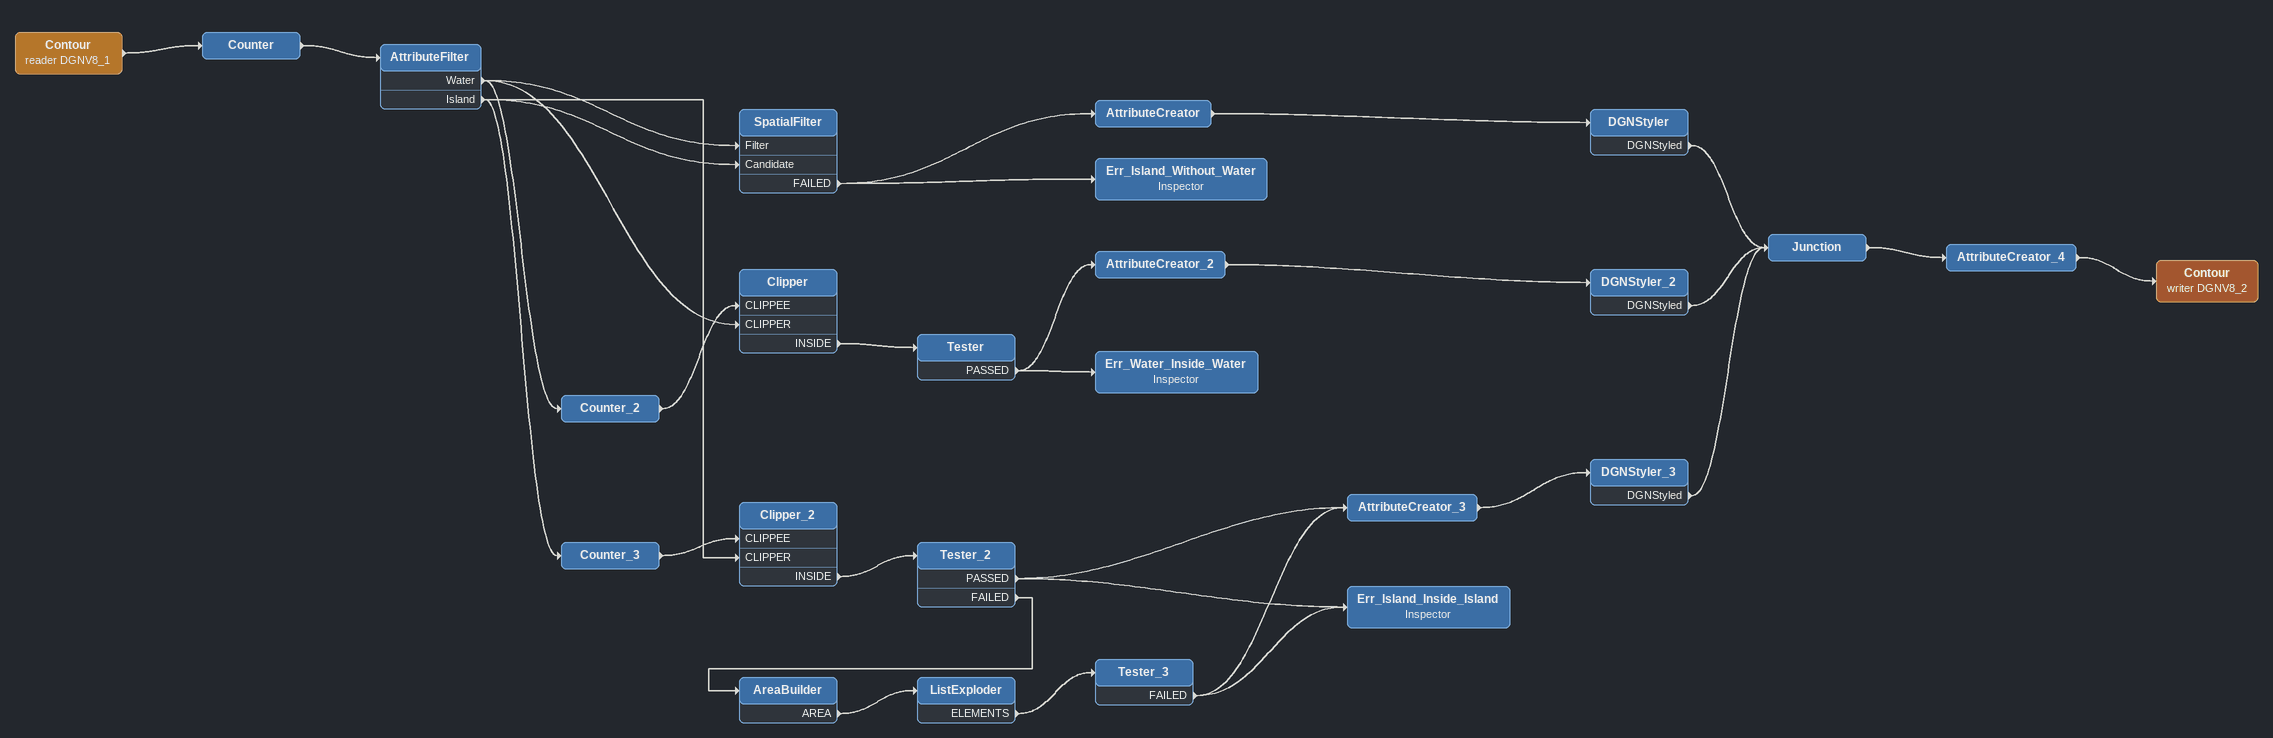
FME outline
Contour (reader DGNV8_1)
    -> Counter
Counter
    -> AttributeFilter
AttributeFilter
    Water -> SpatialFilter [Filter]
    Water -> Clipper [CLIPPER]
    Water -> Counter_2
    Island -> SpatialFilter [Candidate]
    Island -> Counter_3
    Island -> Clipper_2 [CLIPPER]
SpatialFilter
    FAILED -> Err_Island_Without_Water
    FAILED -> AttributeCreator
AttributeCreator
    -> DGNStyler
DGNStyler
    DGNStyled -> Junction
Err_Island_Without_Water: Inspector
Counter_2
    -> Clipper [CLIPPEE]
Clipper
    INSIDE -> Tester
Tester
    PASSED -> Err_Water_Inside_Water
    PASSED -> AttributeCreator_2
AttributeCreator_2
    -> DGNStyler_2
DGNStyler_2
    DGNStyled -> Junction
Err_Water_Inside_Water: Inspector
Counter_3
    -> Clipper_2 [CLIPPEE]
Clipper_2
    INSIDE -> Tester_2
Tester_2
    PASSED -> Err_Island_Inside_Island
    PASSED -> AttributeCreator_3
    FAILED -> AreaBuilder
AreaBuilder
    AREA -> ListExploder
ListExploder
    ELEMENTS -> Tester_3
Tester_3
    FAILED -> Err_Island_Inside_Island
    FAILED -> AttributeCreator_3
AttributeCreator_3
    -> DGNStyler_3
DGNStyler_3
    DGNStyled -> Junction
Junction
    -> AttributeCreator_4
AttributeCreator_4
    -> Contour (writer DGNV8_2)
Contour (writer DGNV8_2)
Err_Island_Inside_Island: Inspector
